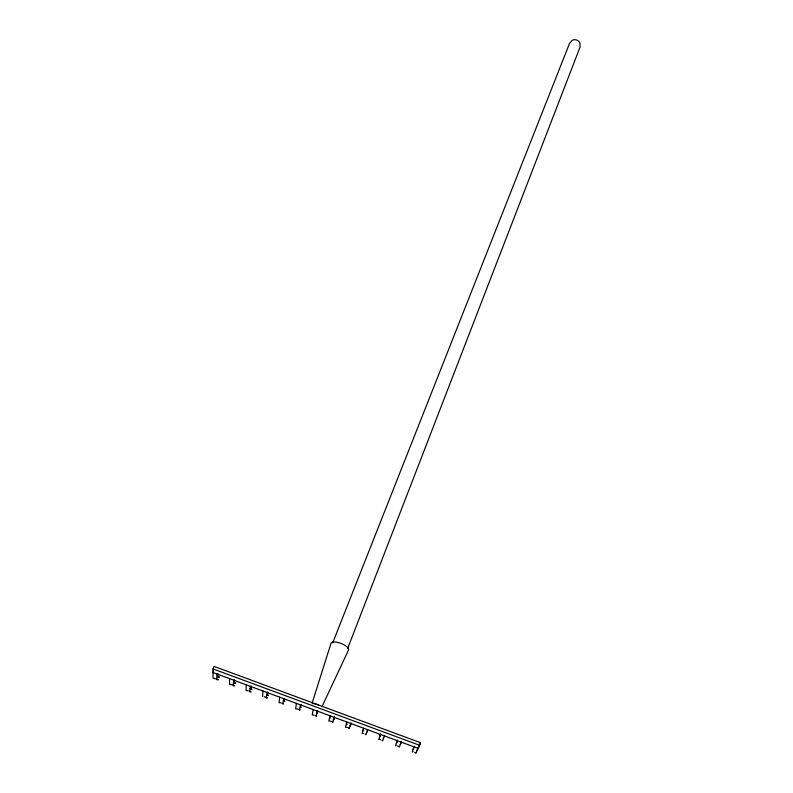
<?xml version="1.0" encoding="UTF-8"?>
<svg xmlns="http://www.w3.org/2000/svg" width="793" height="793" viewBox="0 0 793 793"><rect width="100%" height="100%" fill="white"/><g stroke="black" fill="none" stroke-linecap="round" stroke-linejoin="round"><path stroke-width="1.19" d="M229.583 678.649L229.534 684.379L231.526 684.627M415.482 752.686L415.948 753.35L420.528 742.694L214.09 666.407L212.97 668.905L213.049 678.273L216.261 678.907M246.256 684.815L246.038 690.485L247.862 690.663M217.004 674L216.767 679.651L218.412 679.77L217.094 679.205M218.006 673.743L217.837 677.093L219.443 677.153L217.292 676.29M262.562 696.601L262.959 690.99M233.667 680.156L233.251 685.747L234.728 685.806L234.153 685.519M234.579 679.869L234.312 683.189L235.749 683.189L233.578 682.317M279.671 697.176L279.106 702.717L280.583 702.776M250.35 686.332L249.765 691.863L251.064 691.853L248.863 690.961M251.173 686.004L250.806 689.286L252.075 689.226L249.874 688.344M296.413 703.361L295.67 708.843L297.91 709.111M267.053 692.507L266.289 697.979L267.419 697.899L266.022 697.305M267.786 692.15L267.32 695.392L268.421 695.273L267.023 694.678M313.176 709.566L312.254 714.979L314.296 715.177M283.775 698.692L282.843 704.095L283.666 703.877M284.429 698.306L283.854 701.508L284.786 701.329L283.359 700.715M329.947 715.772L328.857 721.124L329.809 720.986M300.517 704.878L299.407 710.231L300.18 710.022L298.733 709.408M329.838 718.517L330.275 716.396M301.082 704.462L300.408 707.634L301.171 707.386L300.497 707.069M346.749 721.977L345.48 727.28L347.126 727.32M346.947 722.562L346.442 724.663L347.215 724.415M317.279 711.083L316.001 716.366L316.595 716.099L315.901 715.772M317.755 710.627L316.982 713.769L317.577 713.452L316.883 713.125M363.571 728.202L362.133 733.436L363.581 733.406M363.65 728.737L363.075 730.819L363.68 730.502M334.061 717.288L332.604 722.512L332.862 722.076M334.448 716.803L333.575 719.905L333.992 719.529L333.278 719.192M380.69 733.902L379.728 736.975L380.154 736.598M380.412 734.427L378.796 739.601L379.441 739.314M312.115 703.143L330.978 643.44A9.397 3.469 21.3 0 1 340.574 643.232A9.397 3.469 21.3 0 1 348.603 649.903L321.918 706.761M350.863 723.503L349.237 728.668L349.307 728.162M351.17 722.978L350.189 726.051L350.258 725.506M420.528 742.694L418.288 748.433L212.93 672.494L213.674 670.828M397.462 740.097L396.391 743.14L396.867 742.744M397.273 740.662L395.479 745.777L395.935 745.41M367.694 729.729L365.88 734.824L365.186 734.001M367.546 730.184L366.822 732.207L366.713 731.592M347.661 648.486L580.07 47.094L579.99 43.1L578.721 41.216L576.58 39.957L574.142 39.65L572.07 40.384L569.503 43.476L332.663 642.974M414.253 746.312L413.084 749.316L413.371 748.85M414.154 746.907L412.182 751.952L413.034 751.705M384.664 735.369L382.553 740.989L382.236 740.345M400.148 744.528L401.436 741.574M401.407 742.189L399.236 747.165L398.958 746.57M416.85 750.703L419.16 745.836M264.208 696.72L265.189 697.007M231.873 684.706L232.557 684.934M281.545 703.054L282.367 703.351M330.701 721.243L331.524 721.541M380.045 739.502L380.858 739.79M212.97 668.905L419.656 745.311M397.333 745.886L398.74 746.451M347.949 727.617L348.742 727.915M414.65 752.309L415.254 752.557M383.386 737.797L383.475 738.362M312.561 703.708A5.145 1.695 21.3 0 1 314.454 703.738M315.237 703.897A5.145 1.695 21.3 0 1 319.292 705.532"/></g></svg>
